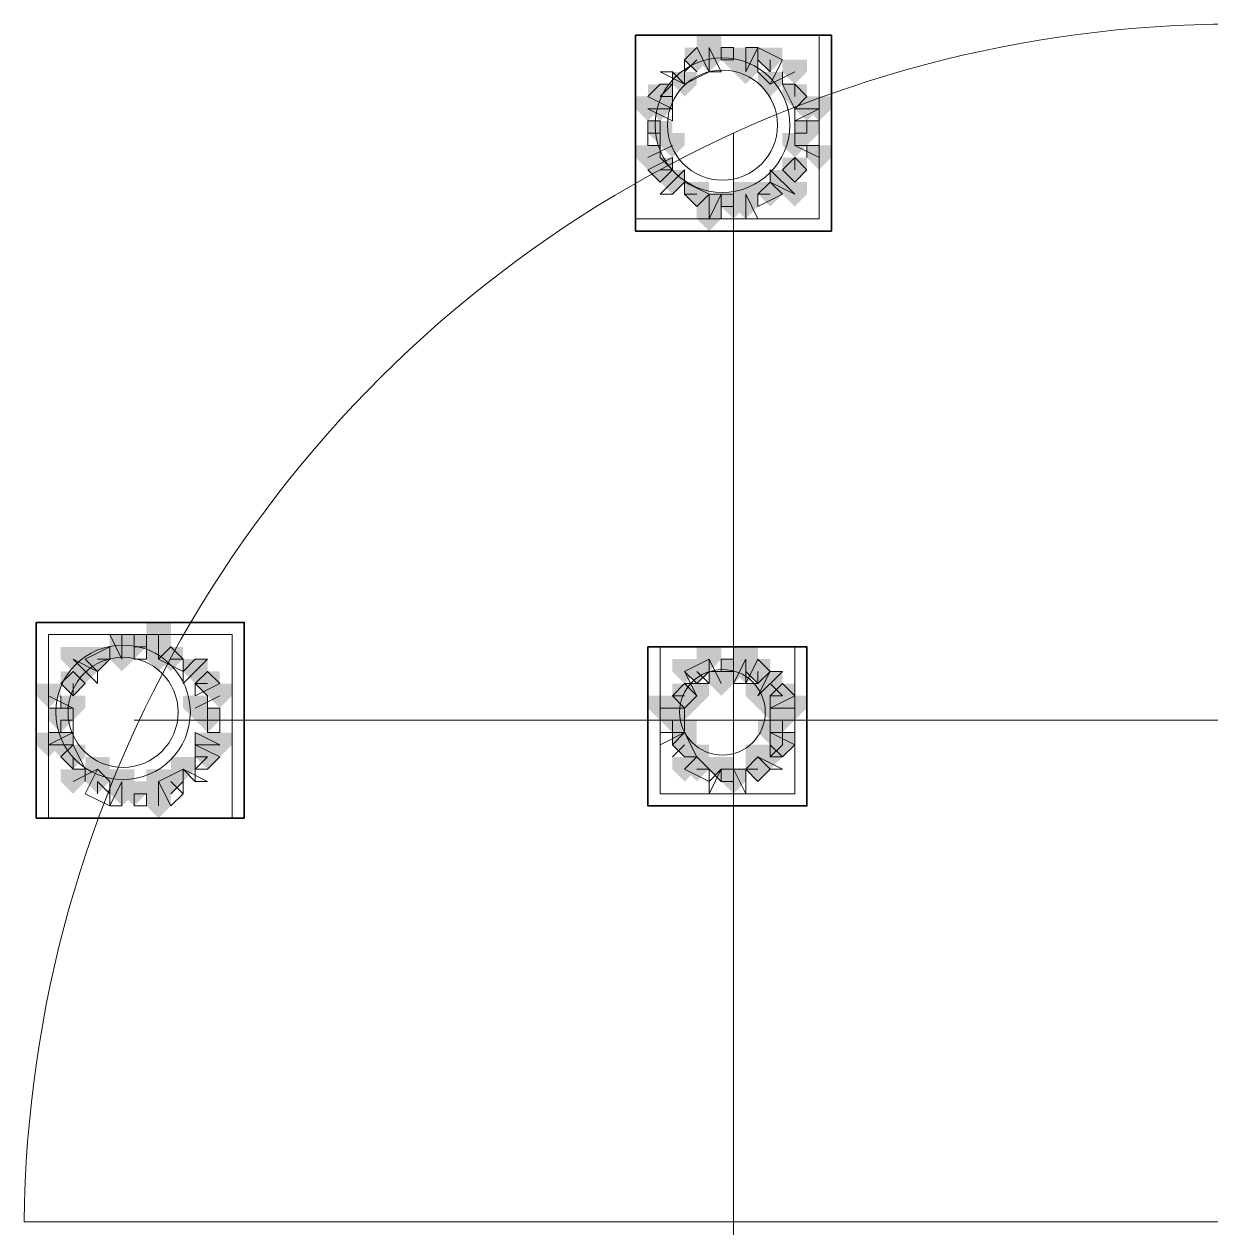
# Model space of a CAD drawing. Header units: millimetres. Extents: x 2315 to 4619, y 1334 to 1897.
# Drawn here: x 4012 to 4017.93, y 1541.67 to 1547.68 of the extents above; entities that cross this region are included whole.
import ezdxf

# ---------------------------------------------------------------- set-up
doc = ezdxf.new("R2010")
doc.units = ezdxf.units.MM
for name, color, linetype, true_color in [('PDF_10', 7, 'Continuous', 0x00b85c), ('PDF_AXIS', 7, 'Continuous', 0x00b85c), ('PDF_柱构件', 7, 'Continuous', 0x00b85c), ('PDF_转运站初步方案', 7, 'Continuous', 0x00b85c)]:
    doc.layers.add(name, color=color, linetype=linetype, true_color=true_color)
doc.layers.add('PDF_中心线层', color=1, linetype='Continuous')
doc.layers.add('PDF_粗实线层', color=7, linetype='Continuous')

msp = doc.modelspace()

# ---------------------------------------------------------------- hatches: boundary and pattern name
at = {"layer": 'PDF_10', "transparency": 33554559}
for points in [[(4015.3604, 1547.5601), (4015.2993, 1547.5601), (4015.2993, 1547.499), (4015.3604, 1547.4379), (4015.4215, 1547.499), (4015.4215, 1547.5601)], [(4015.3604, 1547.5601), (4015.2993, 1547.5601), (4015.2993, 1547.499), (4015.3604, 1547.4379), (4015.4215, 1547.499), (4015.4215, 1547.5601)], [(4015.5436, 1547.5601), (4015.4826, 1547.5601), (4015.4826, 1547.499), (4015.5436, 1547.4379), (4015.6047, 1547.499), (4015.6047, 1547.5601)], [(4015.5436, 1547.5601), (4015.4826, 1547.5601), (4015.4826, 1547.499), (4015.5436, 1547.4379), (4015.6047, 1547.499), (4015.6047, 1547.5601)], [(4015.7269, 1547.5601), (4015.6658, 1547.5601), (4015.6658, 1547.499), (4015.7269, 1547.4379), (4015.788, 1547.499), (4015.788, 1547.5601)], [(4015.7269, 1547.5601), (4015.6658, 1547.5601), (4015.6658, 1547.499), (4015.7269, 1547.4379), (4015.788, 1547.499), (4015.788, 1547.5601)], [(4015.1772, 1547.3768), (4015.1161, 1547.3768), (4015.1161, 1547.3157), (4015.1772, 1547.2547), (4015.2382, 1547.3157), (4015.2382, 1547.3768)], [(4015.1772, 1547.3768), (4015.1161, 1547.3768), (4015.1161, 1547.3157), (4015.1772, 1547.2547), (4015.2382, 1547.3157), (4015.2382, 1547.3768)], [(4015.849, 1547.3768), (4015.788, 1547.3768), (4015.788, 1547.3157), (4015.849, 1547.2547), (4015.9101, 1547.3157), (4015.9101, 1547.3768)], [(4015.849, 1547.3768), (4015.788, 1547.3768), (4015.788, 1547.3157), (4015.849, 1547.2547), (4015.9101, 1547.3157), (4015.9101, 1547.3768)], [(4015.849, 1547.3768), (4015.788, 1547.3768), (4015.788, 1547.3157), (4015.849, 1547.2547), (4015.9101, 1547.3157), (4015.9101, 1547.3768)], [(4015.1772, 1547.1936), (4015.1161, 1547.1936), (4015.1161, 1547.1325), (4015.1772, 1547.0714), (4015.2382, 1547.1325), (4015.2382, 1547.1936)], [(4015.1772, 1547.1936), (4015.1161, 1547.1936), (4015.1161, 1547.1325), (4015.1772, 1547.0714), (4015.2382, 1547.1325), (4015.2382, 1547.1936)], [(4015.9101, 1547.1936), (4015.849, 1547.1936), (4015.849, 1547.1325), (4015.9101, 1547.0714), (4015.9712, 1547.1325), (4015.9712, 1547.1936)], [(4015.9101, 1547.1936), (4015.849, 1547.1936), (4015.849, 1547.1325), (4015.9101, 1547.0714), (4015.9712, 1547.1325), (4015.9712, 1547.1936)], [(4015.1772, 1547.0103), (4015.1161, 1547.0103), (4015.1161, 1546.9493), (4015.1772, 1546.8882), (4015.2382, 1546.9493), (4015.2382, 1547.0103)], [(4015.1772, 1547.0103), (4015.1161, 1547.0103), (4015.1161, 1546.9493), (4015.1772, 1546.8882), (4015.2382, 1546.9493), (4015.2382, 1547.0103)], [(4015.849, 1547.0103), (4015.788, 1547.0103), (4015.788, 1546.9493), (4015.849, 1546.8882), (4015.9101, 1546.9493), (4015.9101, 1547.0103)], [(4015.849, 1547.0103), (4015.788, 1547.0103), (4015.788, 1546.9493), (4015.849, 1546.8882), (4015.9101, 1546.9493), (4015.9101, 1547.0103)], [(4015.849, 1547.0103), (4015.788, 1547.0103), (4015.788, 1546.9493), (4015.849, 1546.8882), (4015.9101, 1546.9493), (4015.9101, 1547.0103)], [(4015.3604, 1546.8882), (4015.2993, 1546.8882), (4015.2993, 1546.8271), (4015.3604, 1546.766), (4015.4215, 1546.8271), (4015.4215, 1546.8882)], [(4015.3604, 1546.8882), (4015.2993, 1546.8882), (4015.2993, 1546.8271), (4015.3604, 1546.766), (4015.4215, 1546.8271), (4015.4215, 1546.8882)], [(4015.7269, 1546.8882), (4015.6658, 1546.8882), (4015.6658, 1546.8271), (4015.7269, 1546.766), (4015.788, 1546.8271), (4015.788, 1546.8882)], [(4015.7269, 1546.8882), (4015.6658, 1546.8882), (4015.6658, 1546.8271), (4015.7269, 1546.766), (4015.788, 1546.8271), (4015.788, 1546.8882)], [(4015.7269, 1546.8882), (4015.6658, 1546.8882), (4015.6658, 1546.8271), (4015.7269, 1546.766), (4015.788, 1546.8271), (4015.788, 1546.8882)], [(4015.5436, 1546.8271), (4015.4826, 1546.8271), (4015.4826, 1546.766), (4015.5436, 1546.7049), (4015.6047, 1546.766), (4015.6047, 1546.8271)], [(4015.5436, 1546.8271), (4015.4826, 1546.8271), (4015.4826, 1546.766), (4015.5436, 1546.7049), (4015.6047, 1546.766), (4015.6047, 1546.8271)], [(4015.5436, 1546.8271), (4015.4826, 1546.8271), (4015.4826, 1546.766), (4015.5436, 1546.7049), (4015.6047, 1546.766), (4015.6047, 1546.8271)], [(4012.5507, 1544.6282), (4012.4896, 1544.6282), (4012.4896, 1544.5671), (4012.5507, 1544.506), (4012.6117, 1544.5671), (4012.6117, 1544.6282)], [(4012.5507, 1544.6282), (4012.4896, 1544.6282), (4012.4896, 1544.5671), (4012.5507, 1544.506), (4012.6117, 1544.5671), (4012.6117, 1544.6282)], [(4012.5507, 1544.6282), (4012.4896, 1544.6282), (4012.4896, 1544.5671), (4012.5507, 1544.506), (4012.6117, 1544.5671), (4012.6117, 1544.6282)], [(4012.3674, 1544.5671), (4012.3063, 1544.5671), (4012.3063, 1544.506), (4012.3674, 1544.4449), (4012.4285, 1544.506), (4012.4285, 1544.5671)], [(4012.3674, 1544.5671), (4012.3063, 1544.5671), (4012.3063, 1544.506), (4012.3674, 1544.4449), (4012.4285, 1544.506), (4012.4285, 1544.5671)], [(4012.3674, 1544.5671), (4012.3063, 1544.5671), (4012.3063, 1544.506), (4012.3674, 1544.4449), (4012.4285, 1544.506), (4012.4285, 1544.5671)], [(4012.7339, 1544.5671), (4012.6728, 1544.5671), (4012.6728, 1544.506), (4012.7339, 1544.4449), (4012.795, 1544.506), (4012.795, 1544.5671)], [(4012.7339, 1544.5671), (4012.6728, 1544.5671), (4012.6728, 1544.506), (4012.7339, 1544.4449), (4012.795, 1544.506), (4012.795, 1544.5671)], [(4015.3604, 1544.506), (4015.2993, 1544.506), (4015.2993, 1544.4449), (4015.3604, 1544.3839), (4015.4215, 1544.4449), (4015.4215, 1544.506)], [(4015.3604, 1544.506), (4015.2993, 1544.506), (4015.2993, 1544.4449), (4015.3604, 1544.3839), (4015.4215, 1544.4449), (4015.4215, 1544.506)], [(4015.5436, 1544.506), (4015.4826, 1544.506), (4015.4826, 1544.4449), (4015.5436, 1544.3839), (4015.6047, 1544.4449), (4015.6047, 1544.506)], [(4015.5436, 1544.506), (4015.4826, 1544.506), (4015.4826, 1544.4449), (4015.5436, 1544.3839), (4015.6047, 1544.4449), (4015.6047, 1544.506)], [(4015.6658, 1544.506), (4015.6047, 1544.506), (4015.6047, 1544.4449), (4015.6658, 1544.3839), (4015.7269, 1544.4449), (4015.7269, 1544.506)], [(4015.6658, 1544.506), (4015.6047, 1544.506), (4015.6047, 1544.4449), (4015.6658, 1544.3839), (4015.7269, 1544.4449), (4015.7269, 1544.506)], [(4012.2453, 1544.4449), (4012.1842, 1544.4449), (4012.1842, 1544.3839), (4012.2453, 1544.3228), (4012.3063, 1544.3839), (4012.3063, 1544.4449)], [(4012.2453, 1544.4449), (4012.1842, 1544.4449), (4012.1842, 1544.3839), (4012.2453, 1544.3228), (4012.3063, 1544.3839), (4012.3063, 1544.4449)], [(4012.2453, 1544.4449), (4012.1842, 1544.4449), (4012.1842, 1544.3839), (4012.2453, 1544.3228), (4012.3063, 1544.3839), (4012.3063, 1544.4449)], [(4012.9172, 1544.4449), (4012.8561, 1544.4449), (4012.8561, 1544.3839), (4012.9172, 1544.3228), (4012.9782, 1544.3839), (4012.9782, 1544.4449)], [(4012.9172, 1544.4449), (4012.8561, 1544.4449), (4012.8561, 1544.3839), (4012.9172, 1544.3228), (4012.9782, 1544.3839), (4012.9782, 1544.4449)], [(4015.2993, 1544.3839), (4015.2382, 1544.3839), (4015.2382, 1544.3228), (4015.2993, 1544.2617), (4015.3604, 1544.3228), (4015.3604, 1544.3839)], [(4015.2993, 1544.3839), (4015.2382, 1544.3839), (4015.2382, 1544.3228), (4015.2993, 1544.2617), (4015.3604, 1544.3228), (4015.3604, 1544.3839)], [(4015.788, 1544.3839), (4015.7269, 1544.3839), (4015.7269, 1544.3228), (4015.788, 1544.2617), (4015.849, 1544.3228), (4015.849, 1544.3839)], [(4015.788, 1544.3839), (4015.7269, 1544.3839), (4015.7269, 1544.3228), (4015.788, 1544.2617), (4015.849, 1544.3228), (4015.849, 1544.3839)], [(4012.1842, 1544.2617), (4012.1231, 1544.2617), (4012.1231, 1544.2006), (4012.1842, 1544.1395), (4012.2453, 1544.2006), (4012.2453, 1544.2617)], [(4012.1842, 1544.2617), (4012.1231, 1544.2617), (4012.1231, 1544.2006), (4012.1842, 1544.1395), (4012.2453, 1544.2006), (4012.2453, 1544.2617)], [(4012.9172, 1544.2617), (4012.8561, 1544.2617), (4012.8561, 1544.2006), (4012.9172, 1544.1395), (4012.9782, 1544.2006), (4012.9782, 1544.2617)], [(4012.9172, 1544.2617), (4012.8561, 1544.2617), (4012.8561, 1544.2006), (4012.9172, 1544.1395), (4012.9782, 1544.2006), (4012.9782, 1544.2617)], [(4015.2382, 1544.2617), (4015.1772, 1544.2617), (4015.1772, 1544.2006), (4015.2382, 1544.1395), (4015.2993, 1544.2006), (4015.2993, 1544.2617)], [(4015.2382, 1544.2617), (4015.1772, 1544.2617), (4015.1772, 1544.2006), (4015.2382, 1544.1395), (4015.2993, 1544.2006), (4015.2993, 1544.2617)], [(4015.788, 1544.2617), (4015.7269, 1544.2617), (4015.7269, 1544.2006), (4015.788, 1544.1395), (4015.849, 1544.2006), (4015.849, 1544.2617)], [(4015.788, 1544.2617), (4015.7269, 1544.2617), (4015.7269, 1544.2006), (4015.788, 1544.1395), (4015.849, 1544.2006), (4015.849, 1544.2617)], [(4015.2993, 1544.1395), (4015.2382, 1544.1395), (4015.2382, 1544.0784), (4015.2993, 1544.0174), (4015.3604, 1544.0784), (4015.3604, 1544.1395)], [(4015.2993, 1544.1395), (4015.2382, 1544.1395), (4015.2382, 1544.0784), (4015.2993, 1544.0174), (4015.3604, 1544.0784), (4015.3604, 1544.1395)], [(4015.788, 1544.1395), (4015.7269, 1544.1395), (4015.7269, 1544.0784), (4015.788, 1544.0174), (4015.849, 1544.0784), (4015.849, 1544.1395)], [(4015.788, 1544.1395), (4015.7269, 1544.1395), (4015.7269, 1544.0784), (4015.788, 1544.0174), (4015.849, 1544.0784), (4015.849, 1544.1395)], [(4012.2453, 1544.0784), (4012.1842, 1544.0784), (4012.1842, 1544.0174), (4012.2453, 1543.9563), (4012.3063, 1544.0174), (4012.3063, 1544.0784)], [(4012.2453, 1544.0784), (4012.1842, 1544.0784), (4012.1842, 1544.0174), (4012.2453, 1543.9563), (4012.3063, 1544.0174), (4012.3063, 1544.0784)], [(4012.2453, 1544.0784), (4012.1842, 1544.0784), (4012.1842, 1544.0174), (4012.2453, 1543.9563), (4012.3063, 1544.0174), (4012.3063, 1544.0784)], [(4012.9172, 1544.0784), (4012.8561, 1544.0784), (4012.8561, 1544.0174), (4012.9172, 1543.9563), (4012.9782, 1544.0174), (4012.9782, 1544.0784)], [(4012.9172, 1544.0784), (4012.8561, 1544.0784), (4012.8561, 1544.0174), (4012.9172, 1543.9563), (4012.9782, 1544.0174), (4012.9782, 1544.0784)], [(4015.3604, 1544.0174), (4015.2993, 1544.0174), (4015.2993, 1543.9563), (4015.3604, 1543.8952), (4015.4215, 1543.9563), (4015.4215, 1544.0174)], [(4015.3604, 1544.0174), (4015.2993, 1544.0174), (4015.2993, 1543.9563), (4015.3604, 1543.8952), (4015.4215, 1543.9563), (4015.4215, 1544.0174)], [(4015.6658, 1544.0174), (4015.6047, 1544.0174), (4015.6047, 1543.9563), (4015.6658, 1543.8952), (4015.7269, 1543.9563), (4015.7269, 1544.0174)], [(4015.6658, 1544.0174), (4015.6047, 1544.0174), (4015.6047, 1543.9563), (4015.6658, 1543.8952), (4015.7269, 1543.9563), (4015.7269, 1544.0174)], [(4015.6658, 1544.0174), (4015.6047, 1544.0174), (4015.6047, 1543.9563), (4015.6658, 1543.8952), (4015.7269, 1543.9563), (4015.7269, 1544.0174)], [(4012.3674, 1543.9563), (4012.3063, 1543.9563), (4012.3063, 1543.8952), (4012.3674, 1543.8341), (4012.4285, 1543.8952), (4012.4285, 1543.9563)], [(4012.3674, 1543.9563), (4012.3063, 1543.9563), (4012.3063, 1543.8952), (4012.3674, 1543.8341), (4012.4285, 1543.8952), (4012.4285, 1543.9563)], [(4012.7339, 1543.9563), (4012.6728, 1543.9563), (4012.6728, 1543.8952), (4012.7339, 1543.8341), (4012.795, 1543.8952), (4012.795, 1543.9563)], [(4012.7339, 1543.9563), (4012.6728, 1543.9563), (4012.6728, 1543.8952), (4012.7339, 1543.8341), (4012.795, 1543.8952), (4012.795, 1543.9563)], [(4015.5436, 1543.9563), (4015.4826, 1543.9563), (4015.4826, 1543.8952), (4015.5436, 1543.8341), (4015.6047, 1543.8952), (4015.6047, 1543.9563)], [(4015.5436, 1543.9563), (4015.4826, 1543.9563), (4015.4826, 1543.8952), (4015.5436, 1543.8341), (4015.6047, 1543.8952), (4015.6047, 1543.9563)], [(4012.5507, 1543.8952), (4012.4896, 1543.8952), (4012.4896, 1543.8341), (4012.5507, 1543.773), (4012.6117, 1543.8341), (4012.6117, 1543.8952)], [(4012.5507, 1543.8952), (4012.4896, 1543.8952), (4012.4896, 1543.8341), (4012.5507, 1543.773), (4012.6117, 1543.8341), (4012.6117, 1543.8952)]]:
    msp.add_hatch(color=256, dxfattribs=at).paths.add_polyline_path(points)
at = {"layer": 'PDF_柱构件', "transparency": 33554559}
for points in [[(4015.4215, 1547.6211), (4015.3604, 1547.6211), (4015.3604, 1547.5601), (4015.4215, 1547.499), (4015.4826, 1547.5601), (4015.4826, 1547.6211)], [(4015.4215, 1547.5601), (4015.3604, 1547.5601), (4015.3604, 1547.499), (4015.4215, 1547.4379), (4015.4826, 1547.499), (4015.4826, 1547.5601)], [(4015.6047, 1547.5601), (4015.5436, 1547.5601), (4015.5436, 1547.499), (4015.6047, 1547.4379), (4015.6658, 1547.499), (4015.6658, 1547.5601)], [(4015.6047, 1547.499), (4015.5436, 1547.499), (4015.5436, 1547.4379), (4015.6047, 1547.3768), (4015.6658, 1547.4379), (4015.6658, 1547.499)], [(4015.849, 1547.499), (4015.788, 1547.499), (4015.788, 1547.4379), (4015.849, 1547.3768), (4015.9101, 1547.4379), (4015.9101, 1547.499)], [(4015.2993, 1547.4379), (4015.2382, 1547.4379), (4015.2382, 1547.3768), (4015.2993, 1547.3157), (4015.3604, 1547.3768), (4015.3604, 1547.4379)], [(4015.7269, 1547.4379), (4015.6658, 1547.4379), (4015.6658, 1547.3768), (4015.7269, 1547.3157), (4015.788, 1547.3768), (4015.788, 1547.4379)], [(4015.1161, 1547.3157), (4015.055, 1547.3157), (4015.055, 1547.2547), (4015.1161, 1547.1936), (4015.1772, 1547.2547), (4015.1772, 1547.3157)], [(4015.1772, 1547.3157), (4015.1161, 1547.3157), (4015.1161, 1547.2547), (4015.1772, 1547.1936), (4015.2382, 1547.2547), (4015.2382, 1547.3157)], [(4015.9101, 1547.3157), (4015.849, 1547.3157), (4015.849, 1547.2547), (4015.9101, 1547.1936), (4015.9712, 1547.2547), (4015.9712, 1547.3157)], [(4015.9712, 1547.3157), (4015.9101, 1547.3157), (4015.9101, 1547.2547), (4015.9712, 1547.1936), (4016.0323, 1547.2547), (4016.0323, 1547.3157)], [(4015.2382, 1547.1325), (4015.1772, 1547.1325), (4015.1772, 1547.0714), (4015.2382, 1547.0103), (4015.2993, 1547.0714), (4015.2993, 1547.1325)], [(4015.849, 1547.1325), (4015.788, 1547.1325), (4015.788, 1547.0714), (4015.849, 1547.0103), (4015.9101, 1547.0714), (4015.9101, 1547.1325)], [(4015.1161, 1547.0714), (4015.055, 1547.0714), (4015.055, 1547.0103), (4015.1161, 1546.9493), (4015.1772, 1547.0103), (4015.1772, 1547.0714)], [(4015.9712, 1547.0714), (4015.9101, 1547.0714), (4015.9101, 1547.0103), (4015.9712, 1546.9493), (4016.0323, 1547.0103), (4016.0323, 1547.0714)], [(4015.2382, 1546.9493), (4015.1772, 1546.9493), (4015.1772, 1546.8882), (4015.2382, 1546.8271), (4015.2993, 1546.8882), (4015.2993, 1546.9493)], [(4015.788, 1546.9493), (4015.7269, 1546.9493), (4015.7269, 1546.8882), (4015.788, 1546.8271), (4015.849, 1546.8882), (4015.849, 1546.9493)], [(4015.6047, 1546.8882), (4015.5436, 1546.8882), (4015.5436, 1546.8271), (4015.6047, 1546.766), (4015.6658, 1546.8271), (4015.6658, 1546.8882)], [(4015.849, 1546.8882), (4015.788, 1546.8882), (4015.788, 1546.8271), (4015.849, 1546.766), (4015.9101, 1546.8271), (4015.9101, 1546.8882)], [(4015.4215, 1546.8271), (4015.3604, 1546.8271), (4015.3604, 1546.766), (4015.4215, 1546.7049), (4015.4826, 1546.766), (4015.4826, 1546.8271)], [(4015.6047, 1546.8271), (4015.5436, 1546.8271), (4015.5436, 1546.766), (4015.6047, 1546.7049), (4015.6658, 1546.766), (4015.6658, 1546.8271)], [(4015.4215, 1546.766), (4015.3604, 1546.766), (4015.3604, 1546.7049), (4015.4215, 1546.6439), (4015.4826, 1546.7049), (4015.4826, 1546.766)], [(4012.6728, 1544.6893), (4012.6117, 1544.6893), (4012.6117, 1544.6282), (4012.6728, 1544.5671), (4012.7339, 1544.6282), (4012.7339, 1544.6893)], [(4012.4896, 1544.6282), (4012.4285, 1544.6282), (4012.4285, 1544.5671), (4012.4896, 1544.506), (4012.5507, 1544.5671), (4012.5507, 1544.6282)], [(4012.6728, 1544.6282), (4012.6117, 1544.6282), (4012.6117, 1544.5671), (4012.6728, 1544.506), (4012.7339, 1544.5671), (4012.7339, 1544.6282)], [(4012.2453, 1544.5671), (4012.1842, 1544.5671), (4012.1842, 1544.506), (4012.2453, 1544.4449), (4012.3063, 1544.506), (4012.3063, 1544.5671)], [(4012.4896, 1544.5671), (4012.4285, 1544.5671), (4012.4285, 1544.506), (4012.4896, 1544.4449), (4012.5507, 1544.506), (4012.5507, 1544.5671)], [(4012.6728, 1544.5671), (4012.6117, 1544.5671), (4012.6117, 1544.506), (4012.6728, 1544.4449), (4012.7339, 1544.506), (4012.7339, 1544.5671)], [(4015.4215, 1544.5671), (4015.3604, 1544.5671), (4015.3604, 1544.506), (4015.4215, 1544.4449), (4015.4826, 1544.506), (4015.4826, 1544.5671)], [(4015.6047, 1544.5671), (4015.5436, 1544.5671), (4015.5436, 1544.506), (4015.6047, 1544.4449), (4015.6658, 1544.506), (4015.6658, 1544.5671)], [(4012.3063, 1544.506), (4012.2453, 1544.506), (4012.2453, 1544.4449), (4012.3063, 1544.3839), (4012.3674, 1544.4449), (4012.3674, 1544.506)], [(4012.8561, 1544.506), (4012.795, 1544.506), (4012.795, 1544.4449), (4012.8561, 1544.3839), (4012.9172, 1544.4449), (4012.9172, 1544.506)], [(4015.2993, 1544.506), (4015.2382, 1544.506), (4015.2382, 1544.4449), (4015.2993, 1544.3839), (4015.3604, 1544.4449), (4015.3604, 1544.506)], [(4015.6047, 1544.506), (4015.5436, 1544.506), (4015.5436, 1544.4449), (4015.6047, 1544.3839), (4015.6658, 1544.4449), (4015.6658, 1544.506)], [(4015.4826, 1544.4449), (4015.4215, 1544.4449), (4015.4215, 1544.3839), (4015.4826, 1544.3228), (4015.5436, 1544.3839), (4015.5436, 1544.4449)], [(4015.7269, 1544.4449), (4015.6658, 1544.4449), (4015.6658, 1544.3839), (4015.7269, 1544.3228), (4015.788, 1544.3839), (4015.788, 1544.4449)], [(4012.1231, 1544.3839), (4012.062, 1544.3839), (4012.062, 1544.3228), (4012.1231, 1544.2617), (4012.1842, 1544.3228), (4012.1842, 1544.3839)], [(4012.9782, 1544.3839), (4012.9172, 1544.3839), (4012.9172, 1544.3228), (4012.9782, 1544.2617), (4013.0393, 1544.3228), (4013.0393, 1544.3839)], [(4015.3604, 1544.3839), (4015.2993, 1544.3839), (4015.2993, 1544.3228), (4015.3604, 1544.2617), (4015.4215, 1544.3228), (4015.4215, 1544.3839)], [(4015.6658, 1544.3839), (4015.6047, 1544.3839), (4015.6047, 1544.3228), (4015.6658, 1544.2617), (4015.7269, 1544.3228), (4015.7269, 1544.3839)], [(4012.2453, 1544.3228), (4012.1842, 1544.3228), (4012.1842, 1544.2617), (4012.2453, 1544.2006), (4012.3063, 1544.2617), (4012.3063, 1544.3228)], [(4012.8561, 1544.3228), (4012.795, 1544.3228), (4012.795, 1544.2617), (4012.8561, 1544.2006), (4012.9172, 1544.2617), (4012.9172, 1544.3228)], [(4015.1772, 1544.3228), (4015.1161, 1544.3228), (4015.1161, 1544.2617), (4015.1772, 1544.2006), (4015.2382, 1544.2617), (4015.2382, 1544.3228)], [(4015.2382, 1544.3228), (4015.1772, 1544.3228), (4015.1772, 1544.2617), (4015.2382, 1544.2006), (4015.2993, 1544.2617), (4015.2993, 1544.3228)], [(4015.2993, 1544.3228), (4015.2382, 1544.3228), (4015.2382, 1544.2617), (4015.2993, 1544.2006), (4015.3604, 1544.2617), (4015.3604, 1544.3228)], [(4015.7269, 1544.3228), (4015.6658, 1544.3228), (4015.6658, 1544.2617), (4015.7269, 1544.2006), (4015.788, 1544.2617), (4015.788, 1544.3228)], [(4015.788, 1544.3228), (4015.7269, 1544.3228), (4015.7269, 1544.2617), (4015.788, 1544.2006), (4015.849, 1544.2617), (4015.849, 1544.3228)], [(4015.849, 1544.3228), (4015.788, 1544.3228), (4015.788, 1544.2617), (4015.849, 1544.2006), (4015.9101, 1544.2617), (4015.9101, 1544.3228)], [(4015.2993, 1544.2006), (4015.2382, 1544.2006), (4015.2382, 1544.1395), (4015.2993, 1544.0784), (4015.3604, 1544.1395), (4015.3604, 1544.2006)], [(4015.7269, 1544.2006), (4015.6658, 1544.2006), (4015.6658, 1544.1395), (4015.7269, 1544.0784), (4015.788, 1544.1395), (4015.788, 1544.2006)], [(4012.1231, 1544.1395), (4012.062, 1544.1395), (4012.062, 1544.0784), (4012.1231, 1544.0174), (4012.1842, 1544.0784), (4012.1842, 1544.1395)], [(4012.1842, 1544.1395), (4012.1231, 1544.1395), (4012.1231, 1544.0784), (4012.1842, 1544.0174), (4012.2453, 1544.0784), (4012.2453, 1544.1395)], [(4012.9172, 1544.1395), (4012.8561, 1544.1395), (4012.8561, 1544.0784), (4012.9172, 1544.0174), (4012.9782, 1544.0784), (4012.9782, 1544.1395)], [(4012.9782, 1544.1395), (4012.9172, 1544.1395), (4012.9172, 1544.0784), (4012.9782, 1544.0174), (4013.0393, 1544.0784), (4013.0393, 1544.1395)], [(4015.3604, 1544.0784), (4015.2993, 1544.0784), (4015.2993, 1544.0174), (4015.3604, 1543.9563), (4015.4215, 1544.0174), (4015.4215, 1544.0784)], [(4015.6658, 1544.0784), (4015.6047, 1544.0784), (4015.6047, 1544.0174), (4015.6658, 1543.9563), (4015.7269, 1544.0174), (4015.7269, 1544.0784)], [(4015.7269, 1544.0784), (4015.6658, 1544.0784), (4015.6658, 1544.0174), (4015.7269, 1543.9563), (4015.788, 1544.0174), (4015.788, 1544.0784)], [(4012.3674, 1544.0174), (4012.3063, 1544.0174), (4012.3063, 1543.9563), (4012.3674, 1543.8952), (4012.4285, 1543.9563), (4012.4285, 1544.0174)], [(4012.795, 1544.0174), (4012.7339, 1544.0174), (4012.7339, 1543.9563), (4012.795, 1543.8952), (4012.8561, 1543.9563), (4012.8561, 1544.0174)], [(4015.2993, 1544.0174), (4015.2382, 1544.0174), (4015.2382, 1543.9563), (4015.2993, 1543.8952), (4015.3604, 1543.9563), (4015.3604, 1544.0174)], [(4015.4826, 1544.0174), (4015.4215, 1544.0174), (4015.4215, 1543.9563), (4015.4826, 1543.8952), (4015.5436, 1543.9563), (4015.5436, 1544.0174)], [(4012.2453, 1543.9563), (4012.1842, 1543.9563), (4012.1842, 1543.8952), (4012.2453, 1543.8341), (4012.3063, 1543.8952), (4012.3063, 1543.9563)], [(4012.4896, 1543.9563), (4012.4285, 1543.9563), (4012.4285, 1543.8952), (4012.4896, 1543.8341), (4012.5507, 1543.8952), (4012.5507, 1543.9563)], [(4012.6728, 1543.9563), (4012.6117, 1543.9563), (4012.6117, 1543.8952), (4012.6728, 1543.8341), (4012.7339, 1543.8952), (4012.7339, 1543.9563)], [(4012.4896, 1543.8952), (4012.4285, 1543.8952), (4012.4285, 1543.8341), (4012.4896, 1543.773), (4012.5507, 1543.8341), (4012.5507, 1543.8952)], [(4012.6728, 1543.8952), (4012.6117, 1543.8952), (4012.6117, 1543.8341), (4012.6728, 1543.773), (4012.7339, 1543.8341), (4012.7339, 1543.8952)], [(4012.6728, 1543.8341), (4012.6117, 1543.8341), (4012.6117, 1543.773), (4012.6728, 1543.712), (4012.7339, 1543.773), (4012.7339, 1543.8341)]]:
    msp.add_hatch(color=256, dxfattribs=at).paths.add_polyline_path(points)
at = {"layer": 'PDF_转运站初步方案', "transparency": 33554559}
for points in [[(4015.3604, 1547.5601), (4015.2993, 1547.5601), (4015.2993, 1547.499), (4015.3604, 1547.4379), (4015.4215, 1547.499), (4015.4215, 1547.5601)], [(4015.3604, 1547.5601), (4015.2993, 1547.5601), (4015.2993, 1547.499), (4015.3604, 1547.4379), (4015.4215, 1547.499), (4015.4215, 1547.5601)], [(4015.5436, 1547.5601), (4015.4826, 1547.5601), (4015.4826, 1547.499), (4015.5436, 1547.4379), (4015.6047, 1547.499), (4015.6047, 1547.5601)], [(4015.5436, 1547.5601), (4015.4826, 1547.5601), (4015.4826, 1547.499), (4015.5436, 1547.4379), (4015.6047, 1547.499), (4015.6047, 1547.5601)], [(4015.7269, 1547.5601), (4015.6658, 1547.5601), (4015.6658, 1547.499), (4015.7269, 1547.4379), (4015.788, 1547.499), (4015.788, 1547.5601)], [(4015.7269, 1547.5601), (4015.6658, 1547.5601), (4015.6658, 1547.499), (4015.7269, 1547.4379), (4015.788, 1547.499), (4015.788, 1547.5601)], [(4015.1772, 1547.3768), (4015.1161, 1547.3768), (4015.1161, 1547.3157), (4015.1772, 1547.2547), (4015.2382, 1547.3157), (4015.2382, 1547.3768)], [(4015.1772, 1547.3768), (4015.1161, 1547.3768), (4015.1161, 1547.3157), (4015.1772, 1547.2547), (4015.2382, 1547.3157), (4015.2382, 1547.3768)], [(4015.849, 1547.3768), (4015.788, 1547.3768), (4015.788, 1547.3157), (4015.849, 1547.2547), (4015.9101, 1547.3157), (4015.9101, 1547.3768)], [(4015.849, 1547.3768), (4015.788, 1547.3768), (4015.788, 1547.3157), (4015.849, 1547.2547), (4015.9101, 1547.3157), (4015.9101, 1547.3768)], [(4015.1772, 1547.1936), (4015.1161, 1547.1936), (4015.1161, 1547.1325), (4015.1772, 1547.0714), (4015.2382, 1547.1325), (4015.2382, 1547.1936)], [(4015.1772, 1547.1936), (4015.1161, 1547.1936), (4015.1161, 1547.1325), (4015.1772, 1547.0714), (4015.2382, 1547.1325), (4015.2382, 1547.1936)], [(4015.9101, 1547.1936), (4015.849, 1547.1936), (4015.849, 1547.1325), (4015.9101, 1547.0714), (4015.9712, 1547.1325), (4015.9712, 1547.1936)], [(4015.9101, 1547.1936), (4015.849, 1547.1936), (4015.849, 1547.1325), (4015.9101, 1547.0714), (4015.9712, 1547.1325), (4015.9712, 1547.1936)], [(4015.1772, 1547.0103), (4015.1161, 1547.0103), (4015.1161, 1546.9493), (4015.1772, 1546.8882), (4015.2382, 1546.9493), (4015.2382, 1547.0103)], [(4015.1772, 1547.0103), (4015.1161, 1547.0103), (4015.1161, 1546.9493), (4015.1772, 1546.8882), (4015.2382, 1546.9493), (4015.2382, 1547.0103)], [(4015.849, 1547.0103), (4015.788, 1547.0103), (4015.788, 1546.9493), (4015.849, 1546.8882), (4015.9101, 1546.9493), (4015.9101, 1547.0103)], [(4015.849, 1547.0103), (4015.788, 1547.0103), (4015.788, 1546.9493), (4015.849, 1546.8882), (4015.9101, 1546.9493), (4015.9101, 1547.0103)], [(4015.3604, 1546.8882), (4015.2993, 1546.8882), (4015.2993, 1546.8271), (4015.3604, 1546.766), (4015.4215, 1546.8271), (4015.4215, 1546.8882)], [(4015.3604, 1546.8882), (4015.2993, 1546.8882), (4015.2993, 1546.8271), (4015.3604, 1546.766), (4015.4215, 1546.8271), (4015.4215, 1546.8882)], [(4015.7269, 1546.8882), (4015.6658, 1546.8882), (4015.6658, 1546.8271), (4015.7269, 1546.766), (4015.788, 1546.8271), (4015.788, 1546.8882)], [(4015.7269, 1546.8882), (4015.6658, 1546.8882), (4015.6658, 1546.8271), (4015.7269, 1546.766), (4015.788, 1546.8271), (4015.788, 1546.8882)], [(4015.5436, 1546.8271), (4015.4826, 1546.8271), (4015.4826, 1546.766), (4015.5436, 1546.7049), (4015.6047, 1546.766), (4015.6047, 1546.8271)], [(4015.5436, 1546.8271), (4015.4826, 1546.8271), (4015.4826, 1546.766), (4015.5436, 1546.7049), (4015.6047, 1546.766), (4015.6047, 1546.8271)], [(4012.5507, 1544.6282), (4012.4896, 1544.6282), (4012.4896, 1544.5671), (4012.5507, 1544.506), (4012.6117, 1544.5671), (4012.6117, 1544.6282)], [(4012.5507, 1544.6282), (4012.4896, 1544.6282), (4012.4896, 1544.5671), (4012.5507, 1544.506), (4012.6117, 1544.5671), (4012.6117, 1544.6282)], [(4012.3674, 1544.5671), (4012.3063, 1544.5671), (4012.3063, 1544.506), (4012.3674, 1544.4449), (4012.4285, 1544.506), (4012.4285, 1544.5671)], [(4012.3674, 1544.5671), (4012.3063, 1544.5671), (4012.3063, 1544.506), (4012.3674, 1544.4449), (4012.4285, 1544.506), (4012.4285, 1544.5671)], [(4012.7339, 1544.5671), (4012.6728, 1544.5671), (4012.6728, 1544.506), (4012.7339, 1544.4449), (4012.795, 1544.506), (4012.795, 1544.5671)], [(4012.7339, 1544.5671), (4012.6728, 1544.5671), (4012.6728, 1544.506), (4012.7339, 1544.4449), (4012.795, 1544.506), (4012.795, 1544.5671)], [(4015.3604, 1544.506), (4015.2993, 1544.506), (4015.2993, 1544.4449), (4015.3604, 1544.3839), (4015.4215, 1544.4449), (4015.4215, 1544.506)], [(4015.3604, 1544.506), (4015.2993, 1544.506), (4015.2993, 1544.4449), (4015.3604, 1544.3839), (4015.4215, 1544.4449), (4015.4215, 1544.506)], [(4015.5436, 1544.506), (4015.4826, 1544.506), (4015.4826, 1544.4449), (4015.5436, 1544.3839), (4015.6047, 1544.4449), (4015.6047, 1544.506)], [(4015.5436, 1544.506), (4015.4826, 1544.506), (4015.4826, 1544.4449), (4015.5436, 1544.3839), (4015.6047, 1544.4449), (4015.6047, 1544.506)], [(4015.6658, 1544.506), (4015.6047, 1544.506), (4015.6047, 1544.4449), (4015.6658, 1544.3839), (4015.7269, 1544.4449), (4015.7269, 1544.506)], [(4015.6658, 1544.506), (4015.6047, 1544.506), (4015.6047, 1544.4449), (4015.6658, 1544.3839), (4015.7269, 1544.4449), (4015.7269, 1544.506)], [(4012.2453, 1544.4449), (4012.1842, 1544.4449), (4012.1842, 1544.3839), (4012.2453, 1544.3228), (4012.3063, 1544.3839), (4012.3063, 1544.4449)], [(4012.2453, 1544.4449), (4012.1842, 1544.4449), (4012.1842, 1544.3839), (4012.2453, 1544.3228), (4012.3063, 1544.3839), (4012.3063, 1544.4449)], [(4012.9172, 1544.4449), (4012.8561, 1544.4449), (4012.8561, 1544.3839), (4012.9172, 1544.3228), (4012.9782, 1544.3839), (4012.9782, 1544.4449)], [(4012.9172, 1544.4449), (4012.8561, 1544.4449), (4012.8561, 1544.3839), (4012.9172, 1544.3228), (4012.9782, 1544.3839), (4012.9782, 1544.4449)], [(4015.2993, 1544.3839), (4015.2382, 1544.3839), (4015.2382, 1544.3228), (4015.2993, 1544.2617), (4015.3604, 1544.3228), (4015.3604, 1544.3839)], [(4015.2993, 1544.3839), (4015.2382, 1544.3839), (4015.2382, 1544.3228), (4015.2993, 1544.2617), (4015.3604, 1544.3228), (4015.3604, 1544.3839)], [(4015.788, 1544.3839), (4015.7269, 1544.3839), (4015.7269, 1544.3228), (4015.788, 1544.2617), (4015.849, 1544.3228), (4015.849, 1544.3839)], [(4015.788, 1544.3839), (4015.7269, 1544.3839), (4015.7269, 1544.3228), (4015.788, 1544.2617), (4015.849, 1544.3228), (4015.849, 1544.3839)], [(4012.1842, 1544.2617), (4012.1231, 1544.2617), (4012.1231, 1544.2006), (4012.1842, 1544.1395), (4012.2453, 1544.2006), (4012.2453, 1544.2617)], [(4012.1842, 1544.2617), (4012.1231, 1544.2617), (4012.1231, 1544.2006), (4012.1842, 1544.1395), (4012.2453, 1544.2006), (4012.2453, 1544.2617)], [(4012.9172, 1544.2617), (4012.8561, 1544.2617), (4012.8561, 1544.2006), (4012.9172, 1544.1395), (4012.9782, 1544.2006), (4012.9782, 1544.2617)], [(4012.9172, 1544.2617), (4012.8561, 1544.2617), (4012.8561, 1544.2006), (4012.9172, 1544.1395), (4012.9782, 1544.2006), (4012.9782, 1544.2617)], [(4015.2382, 1544.2617), (4015.1772, 1544.2617), (4015.1772, 1544.2006), (4015.2382, 1544.1395), (4015.2993, 1544.2006), (4015.2993, 1544.2617)], [(4015.2382, 1544.2617), (4015.1772, 1544.2617), (4015.1772, 1544.2006), (4015.2382, 1544.1395), (4015.2993, 1544.2006), (4015.2993, 1544.2617)], [(4015.788, 1544.2617), (4015.7269, 1544.2617), (4015.7269, 1544.2006), (4015.788, 1544.1395), (4015.849, 1544.2006), (4015.849, 1544.2617)], [(4015.788, 1544.2617), (4015.7269, 1544.2617), (4015.7269, 1544.2006), (4015.788, 1544.1395), (4015.849, 1544.2006), (4015.849, 1544.2617)], [(4015.2993, 1544.1395), (4015.2382, 1544.1395), (4015.2382, 1544.0784), (4015.2993, 1544.0174), (4015.3604, 1544.0784), (4015.3604, 1544.1395)], [(4015.2993, 1544.1395), (4015.2382, 1544.1395), (4015.2382, 1544.0784), (4015.2993, 1544.0174), (4015.3604, 1544.0784), (4015.3604, 1544.1395)], [(4015.788, 1544.1395), (4015.7269, 1544.1395), (4015.7269, 1544.0784), (4015.788, 1544.0174), (4015.849, 1544.0784), (4015.849, 1544.1395)], [(4015.788, 1544.1395), (4015.7269, 1544.1395), (4015.7269, 1544.0784), (4015.788, 1544.0174), (4015.849, 1544.0784), (4015.849, 1544.1395)], [(4012.2453, 1544.0784), (4012.1842, 1544.0784), (4012.1842, 1544.0174), (4012.2453, 1543.9563), (4012.3063, 1544.0174), (4012.3063, 1544.0784)], [(4012.2453, 1544.0784), (4012.1842, 1544.0784), (4012.1842, 1544.0174), (4012.2453, 1543.9563), (4012.3063, 1544.0174), (4012.3063, 1544.0784)], [(4012.9172, 1544.0784), (4012.8561, 1544.0784), (4012.8561, 1544.0174), (4012.9172, 1543.9563), (4012.9782, 1544.0174), (4012.9782, 1544.0784)], [(4012.9172, 1544.0784), (4012.8561, 1544.0784), (4012.8561, 1544.0174), (4012.9172, 1543.9563), (4012.9782, 1544.0174), (4012.9782, 1544.0784)], [(4015.3604, 1544.0174), (4015.2993, 1544.0174), (4015.2993, 1543.9563), (4015.3604, 1543.8952), (4015.4215, 1543.9563), (4015.4215, 1544.0174)], [(4015.3604, 1544.0174), (4015.2993, 1544.0174), (4015.2993, 1543.9563), (4015.3604, 1543.8952), (4015.4215, 1543.9563), (4015.4215, 1544.0174)], [(4015.6658, 1544.0174), (4015.6047, 1544.0174), (4015.6047, 1543.9563), (4015.6658, 1543.8952), (4015.7269, 1543.9563), (4015.7269, 1544.0174)], [(4015.6658, 1544.0174), (4015.6047, 1544.0174), (4015.6047, 1543.9563), (4015.6658, 1543.8952), (4015.7269, 1543.9563), (4015.7269, 1544.0174)], [(4012.3674, 1543.9563), (4012.3063, 1543.9563), (4012.3063, 1543.8952), (4012.3674, 1543.8341), (4012.4285, 1543.8952), (4012.4285, 1543.9563)], [(4012.3674, 1543.9563), (4012.3063, 1543.9563), (4012.3063, 1543.8952), (4012.3674, 1543.8341), (4012.4285, 1543.8952), (4012.4285, 1543.9563)], [(4012.7339, 1543.9563), (4012.6728, 1543.9563), (4012.6728, 1543.8952), (4012.7339, 1543.8341), (4012.795, 1543.8952), (4012.795, 1543.9563)], [(4012.7339, 1543.9563), (4012.6728, 1543.9563), (4012.6728, 1543.8952), (4012.7339, 1543.8341), (4012.795, 1543.8952), (4012.795, 1543.9563)], [(4015.5436, 1543.9563), (4015.4826, 1543.9563), (4015.4826, 1543.8952), (4015.5436, 1543.8341), (4015.6047, 1543.8952), (4015.6047, 1543.9563)], [(4015.5436, 1543.9563), (4015.4826, 1543.9563), (4015.4826, 1543.8952), (4015.5436, 1543.8341), (4015.6047, 1543.8952), (4015.6047, 1543.9563)], [(4012.5507, 1543.8952), (4012.4896, 1543.8952), (4012.4896, 1543.8341), (4012.5507, 1543.773), (4012.6117, 1543.8341), (4012.6117, 1543.8952)], [(4012.5507, 1543.8952), (4012.4896, 1543.8952), (4012.4896, 1543.8341), (4012.5507, 1543.773), (4012.6117, 1543.8341), (4012.6117, 1543.8952)]]:
    msp.add_hatch(color=256, dxfattribs=at).paths.add_polyline_path(points)

# ---------------------------------------------------------------- linework, layer by layer
at = {"layer": 'PDF_10', "lineweight": 18}
for points in [[(4015.5436, 1547.5601), (4015.5436, 1547.499), (4015.4826, 1547.499)], [(4015.3604, 1547.499), (4015.2993, 1547.4379)], [(4015.3604, 1547.4379), (4015.2993, 1547.499)], [(4015.7269, 1547.499), (4015.7269, 1547.4379), (4015.6658, 1547.499)], [(4015.2382, 1547.3768), (4015.1772, 1547.3157), (4015.2382, 1547.3157)], [(4015.849, 1547.3157), (4015.849, 1547.3768)], [(4015.1772, 1547.1936), (4015.1772, 1547.1325), (4015.1161, 1547.1325)], [(4015.849, 1547.1325), (4015.9101, 1547.1325), (4015.9101, 1547.1936)], [(4015.1772, 1547.0103), (4015.2382, 1546.9493), (4015.1772, 1546.9493)], [(4015.849, 1546.9493), (4015.849, 1547.0103)], [(4015.2993, 1546.8271), (4015.3604, 1546.8271), (4015.2993, 1546.8271)], [(4015.6658, 1546.8271), (4015.7269, 1546.8271)], [(4015.4826, 1546.766), (4015.5436, 1546.766)], [(4012.5507, 1544.5671), (4012.6117, 1544.5671)], [(4012.3674, 1544.506), (4012.4285, 1544.506)], [(4012.795, 1544.506), (4012.7339, 1544.506), (4012.795, 1544.506)], [(4015.4826, 1544.4449), (4015.5436, 1544.4449), (4015.5436, 1544.506)], [(4015.3604, 1544.3839), (4015.4215, 1544.4449)], [(4015.4215, 1544.3839), (4015.3604, 1544.4449)], [(4015.6047, 1544.4449), (4015.6658, 1544.3839), (4015.6658, 1544.4449)], [(4012.2453, 1544.3228), (4012.2453, 1544.3839)], [(4012.9172, 1544.3839), (4012.8561, 1544.3839), (4012.9172, 1544.3228)], [(4015.2993, 1544.3228), (4015.2382, 1544.3228), (4015.2993, 1544.3839)], [(4015.7269, 1544.3839), (4015.788, 1544.3228), (4015.7269, 1544.3228)], [(4012.1842, 1544.1395), (4012.1842, 1544.2006), (4012.2453, 1544.2006)], [(4012.9782, 1544.2006), (4012.9172, 1544.2006), (4012.9172, 1544.1395)], [(4015.2382, 1544.1395), (4015.2382, 1544.2006), (4015.2993, 1544.2006)], [(4015.849, 1544.2006), (4015.788, 1544.2006), (4015.788, 1544.1395)], [(4015.2993, 1544.0174), (4015.2382, 1544.0784)], [(4015.2993, 1544.0784), (4015.2382, 1544.0174)], [(4015.788, 1544.0784), (4015.7269, 1544.0174)], [(4015.7269, 1544.0784), (4015.788, 1544.0174)], [(4012.2453, 1543.9563), (4012.2453, 1544.0174)], [(4012.8561, 1544.0174), (4012.9172, 1544.0174), (4012.8561, 1543.9563)], [(4015.3604, 1543.9563), (4015.4215, 1543.9563), (4015.3604, 1543.9563)], [(4015.5436, 1543.9563), (4015.5436, 1543.8952), (4015.4826, 1543.8952)], [(4015.6658, 1543.9563), (4015.6047, 1543.9563)], [(4012.4285, 1543.8341), (4012.3674, 1543.8952), (4012.3674, 1543.8341)], [(4012.795, 1543.8952), (4012.7339, 1543.8341)], [(4012.7339, 1543.8952), (4012.795, 1543.8341)], [(4012.6117, 1543.8341), (4012.5507, 1543.8341), (4012.5507, 1543.773)]]:
    msp.add_lwpolyline(points, dxfattribs=at)
at = {"layer": 'PDF_AXIS', "lineweight": 18}
for points in [[(4015.9712, 1547.6211), (4015.9712, 1546.7049), (4015.055, 1546.7049), (4015.055, 1547.6211)], [(4012.1231, 1544.6282), (4012.1231, 1543.712), (4013.0393, 1543.712), (4013.0393, 1544.6282)], [(4015.1772, 1544.5671), (4015.1772, 1543.8341), (4015.849, 1543.8341), (4015.849, 1544.5671)]]:
    msp.add_lwpolyline(points, close=True, dxfattribs=at)
at = {"layer": 'PDF_中心线层', "color": 112, "lineweight": 18, "true_color": 0x00b85c}
for points in [[(4015.5436, 1547.1325), (4015.5436, 1536.2601)], [(4023.4842, 1544.2006), (4012.5507, 1544.2006)], [(4012.0009, 1541.6963), (4024.0339, 1541.6963), (4012.0009, 1541.6963)]]:
    msp.add_lwpolyline(points, dxfattribs=at)
msp.add_arc((4018.0529, 1541.6248), 6.0524, 60.41669, 179.3229, dxfattribs=at)
at = {"layer": 'PDF_柱构件', "lineweight": 18}
for points in [[(4015.4215, 1547.4379), (4015.2993, 1547.3768), (4015.2993, 1547.499), (4015.3604, 1547.5601)], [(4015.4215, 1547.5601), (4015.4826, 1547.4379), (4015.4215, 1547.4379)], [(4015.5436, 1547.499), (4015.4826, 1547.499), (4015.4826, 1547.5601), (4015.5436, 1547.5601)], [(4015.6658, 1547.5601), (4015.6047, 1547.4379), (4015.6047, 1547.5601)], [(4015.7269, 1547.3768), (4015.6658, 1547.4379), (4015.6658, 1547.5601), (4015.788, 1547.499)], [(4015.849, 1547.4379), (4015.7269, 1547.3768)], [(4015.2382, 1547.3768), (4015.2382, 1547.2547), (4015.1161, 1547.3157), (4015.1772, 1547.3768)], [(4015.849, 1547.2547), (4015.788, 1547.3768), (4015.849, 1547.3768), (4015.9101, 1547.3157)], [(4015.1161, 1547.2547), (4015.2382, 1547.2547), (4015.2382, 1547.1936)], [(4015.9712, 1547.2547), (4015.849, 1547.1936), (4015.849, 1547.2547)], [(4015.1772, 1547.1936), (4015.1772, 1547.0714), (4015.1161, 1547.0714), (4015.1161, 1547.1936)], [(4015.849, 1547.0714), (4015.849, 1547.1936), (4015.9712, 1547.1936), (4015.9712, 1547.0714)], [(4015.1161, 1547.0103), (4015.2382, 1547.0714)], [(4015.9712, 1547.0103), (4015.849, 1547.0714)], [(4015.2382, 1547.0103), (4015.2382, 1546.9493), (4015.1772, 1546.8882), (4015.1161, 1546.9493)], [(4015.788, 1546.9493), (4015.849, 1547.0103), (4015.9101, 1546.9493), (4015.849, 1546.8882)], [(4015.1772, 1546.8271), (4015.2993, 1546.9493), (4015.2993, 1546.8882), (4015.2382, 1546.8271)], [(4015.849, 1546.8271), (4015.7269, 1546.8882), (4015.7269, 1546.9493)], [(4015.2993, 1546.8882), (4015.4215, 1546.8271), (4015.3604, 1546.766), (4015.2993, 1546.8271)], [(4015.6658, 1546.8271), (4015.7269, 1546.8882), (4015.788, 1546.8271), (4015.6658, 1546.766)], [(4015.4215, 1546.7049), (4015.4215, 1546.8271), (4015.4826, 1546.8271)], [(4015.4826, 1546.8271), (4015.5436, 1546.8271), (4015.5436, 1546.7049), (4015.4826, 1546.7049)], [(4015.6047, 1546.7049), (4015.6047, 1546.8271), (4015.6658, 1546.7049)], [(4012.4285, 1544.6282), (4012.4896, 1544.506), (4012.4896, 1544.6282)], [(4012.5507, 1544.506), (4012.6117, 1544.506), (4012.6117, 1544.6282), (4012.5507, 1544.6282)], [(4012.6728, 1544.6282), (4012.6728, 1544.506)], [(4012.3674, 1544.4449), (4012.4285, 1544.506), (4012.4285, 1544.5671), (4012.3063, 1544.506)], [(4012.6728, 1544.506), (4012.795, 1544.4449), (4012.795, 1544.506), (4012.7339, 1544.5671)], [(4012.2453, 1544.506), (4012.3674, 1544.3839), (4012.3674, 1544.4449)], [(4012.8561, 1544.506), (4012.795, 1544.4449), (4012.795, 1544.3839), (4012.9172, 1544.506)], [(4015.3604, 1544.3839), (4015.4215, 1544.3839), (4015.4215, 1544.506), (4015.2993, 1544.4449)], [(4015.4215, 1544.506), (4015.4826, 1544.3839)], [(4015.4826, 1544.4449), (4015.5436, 1544.4449), (4015.5436, 1544.506), (4015.4826, 1544.506)], [(4015.6047, 1544.506), (4015.5436, 1544.3839), (4015.6047, 1544.3839)], [(4015.6047, 1544.3839), (4015.6658, 1544.3839), (4015.7269, 1544.4449), (4015.6658, 1544.506)], [(4012.2453, 1544.3228), (4012.3063, 1544.3839), (4012.2453, 1544.4449), (4012.1842, 1544.3839)], [(4012.8561, 1544.3839), (4012.8561, 1544.3228), (4012.9782, 1544.3839), (4012.9172, 1544.4449)], [(4015.2993, 1544.4449), (4015.3604, 1544.3228)], [(4015.7269, 1544.4449), (4015.6658, 1544.3228), (4015.788, 1544.4449)], [(4015.2993, 1544.2617), (4015.3604, 1544.3228), (4015.2993, 1544.3839), (4015.2382, 1544.3228)], [(4015.7269, 1544.3228), (4015.7269, 1544.2617), (4015.849, 1544.3228), (4015.788, 1544.3839)], [(4012.1231, 1544.3228), (4012.2453, 1544.2617)], [(4012.9782, 1544.3228), (4012.8561, 1544.2617)], [(4012.2453, 1544.1395), (4012.2453, 1544.2617), (4012.1231, 1544.2617), (4012.1231, 1544.1395)], [(4012.9172, 1544.2617), (4012.9172, 1544.1395), (4012.9782, 1544.1395), (4012.9782, 1544.2617)], [(4015.1772, 1544.2617), (4015.2993, 1544.2617)], [(4015.2993, 1544.1395), (4015.2993, 1544.2617), (4015.1772, 1544.2617), (4015.1772, 1544.1395)], [(4015.849, 1544.2617), (4015.7269, 1544.2617)], [(4015.7269, 1544.2617), (4015.7269, 1544.1395), (4015.849, 1544.1395), (4015.849, 1544.2617)], [(4012.1231, 1544.0784), (4012.2453, 1544.0784), (4012.2453, 1544.1395)], [(4012.9782, 1544.0784), (4012.8561, 1544.1395), (4012.8561, 1544.0784)], [(4015.1772, 1544.0784), (4015.2993, 1544.1395), (4015.1772, 1544.1395)], [(4015.3604, 1544.0174), (4015.2993, 1544.1395), (4015.2382, 1544.0784), (4015.2993, 1544.0174)], [(4015.849, 1544.1395), (4015.7269, 1544.1395), (4015.849, 1544.0784)], [(4015.7269, 1544.1395), (4015.7269, 1544.0174), (4015.788, 1544.0174), (4015.849, 1544.0784)], [(4012.3063, 1543.9563), (4012.2453, 1544.0784), (4012.1842, 1544.0174), (4012.2453, 1543.9563)], [(4012.8561, 1544.0784), (4012.8561, 1543.9563), (4012.9172, 1543.9563), (4012.9782, 1544.0174)], [(4015.2993, 1543.9563), (4015.3604, 1544.0174)], [(4015.4215, 1543.9563), (4015.3604, 1544.0174), (4015.2993, 1543.9563), (4015.4215, 1543.8952)], [(4015.6658, 1544.0174), (4015.6047, 1543.9563), (4015.6658, 1543.8952), (4015.7269, 1543.9563)], [(4015.788, 1543.9563), (4015.6658, 1544.0174), (4015.7269, 1543.9563)], [(4012.2453, 1543.8952), (4012.3674, 1543.9563)], [(4012.4285, 1543.8952), (4012.3674, 1543.9563), (4012.3063, 1543.8341), (4012.4285, 1543.773)], [(4012.795, 1543.9563), (4012.6728, 1543.8952), (4012.7339, 1543.773), (4012.795, 1543.8341)], [(4012.9172, 1543.8952), (4012.795, 1543.9563), (4012.8561, 1543.8952)], [(4015.4215, 1543.8341), (4015.4826, 1543.9563), (4015.4215, 1543.8952)], [(4015.5436, 1543.9563), (4015.4826, 1543.9563), (4015.4826, 1543.8952), (4015.5436, 1543.8952)], [(4012.4896, 1543.773), (4012.4896, 1543.8952), (4012.4285, 1543.773)], [(4012.6728, 1543.773), (4012.6728, 1543.8952)], [(4012.6117, 1543.8341), (4012.5507, 1543.8341), (4012.5507, 1543.773), (4012.6117, 1543.773)]]:
    msp.add_lwpolyline(points, close=True, dxfattribs=at)
for points in [[(4015.2382, 1547.4379), (4015.2993, 1547.3768), (4015.1772, 1547.4379), (4015.2382, 1547.4379), (4015.2382, 1547.3768)], [(4015.788, 1547.3768), (4015.788, 1547.4379)], [(4015.1772, 1547.0714), (4015.1772, 1547.0103)], [(4015.9101, 1547.0103), (4015.9101, 1547.0714)], [(4015.4215, 1544.4449), (4015.4826, 1544.4449)], [(4015.2993, 1544.3839), (4015.3604, 1544.3839)], [(4012.1842, 1544.2617), (4012.1842, 1544.3228)], [(4012.9172, 1544.3228), (4012.9172, 1544.2617)], [(4015.2382, 1544.0784), (4015.2382, 1544.1395)], [(4015.788, 1544.1395), (4015.788, 1544.0784)], [(4015.3604, 1544.0174), (4015.2993, 1544.0174)], [(4012.3063, 1543.8952), (4012.3063, 1543.9563)], [(4012.8561, 1543.9563), (4012.8561, 1543.8952)], [(4015.4826, 1543.8952), (4015.4215, 1543.9563)], [(4015.6047, 1543.8952), (4015.6047, 1543.9563), (4015.5436, 1543.9563), (4015.6047, 1543.8341), (4015.6047, 1543.8952), (4015.6047, 1543.9563)]]:
    msp.add_lwpolyline(points, dxfattribs=at)
at = {"layer": 'PDF_粗实线层', "color": 112, "lineweight": 35, "true_color": 0x00b85c}
for points in [[(4016.0323, 1547.6211), (4016.0323, 1546.6439), (4015.055, 1546.6439), (4015.055, 1547.6211)], [(4012.062, 1544.6893), (4012.062, 1543.712), (4013.1004, 1543.712), (4013.1004, 1544.6893)], [(4015.1161, 1544.5671), (4015.9101, 1544.5671), (4015.9101, 1543.773), (4015.1161, 1543.773)]]:
    msp.add_lwpolyline(points, close=True, dxfattribs=at)
at = {"layer": 'PDF_转运站初步方案', "lineweight": 18}
for centre, radius in [((4015.4883, 1547.1726), 0.3359), ((4015.4883, 1547.1726), 0.2749), ((4012.4953, 1544.2406), 0.3359), ((4012.4953, 1544.2406), 0.2749), ((4015.4883, 1544.2406), 0.2138), ((4015.4883, 1544.2406), 0.2138)]:
    msp.add_circle(centre, radius, dxfattribs=at)

doc.saveas('drawing.dxf')
